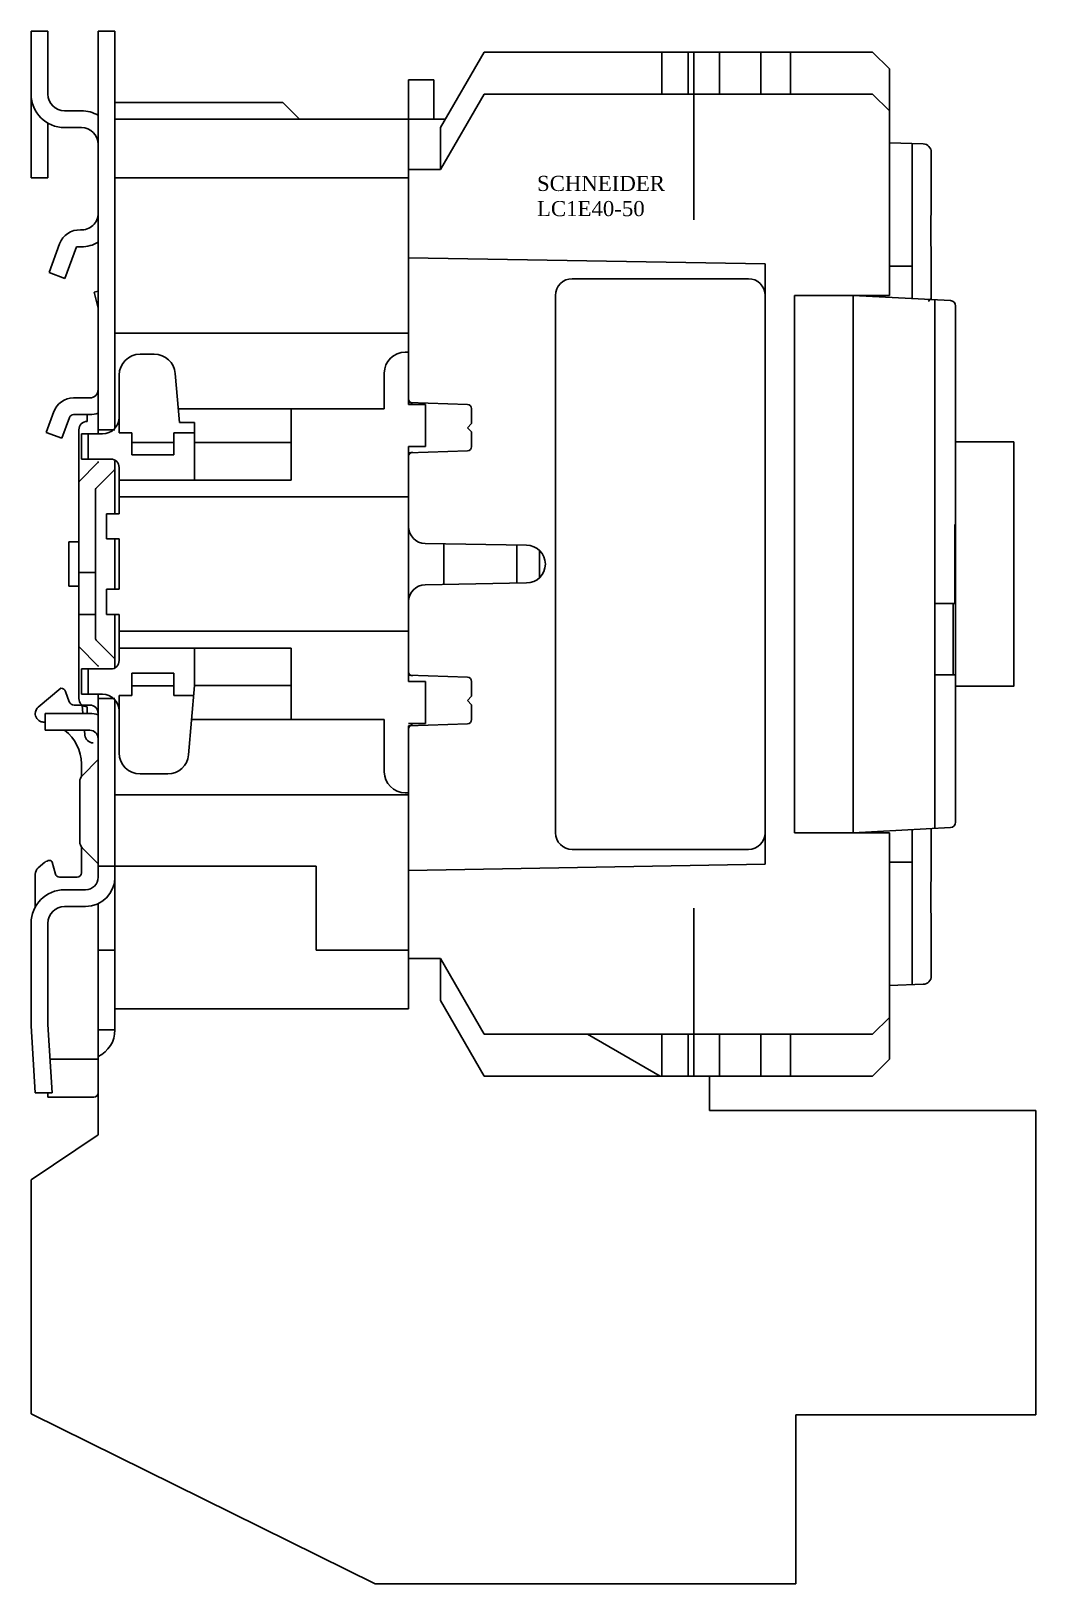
# Model space of a CAD drawing. Extents: x 0 to 120, y 0 to 185.
import ezdxf

# ---------------------------------------------------------------- set-up
doc = ezdxf.new("R2010")
doc.units = 0
doc.layers.add('1', color=3, linetype='CONTINUOUS')
doc.layers.add('ALPHA', color=255, linetype='CONTINUOUS')
doc.styles.add('arial', font='times.ttf', dxfattribs={"height": 21})

# ---------------------------------------------------------------- blocks, each defined once
blk = doc.blocks.new('WE WET 23T53 T1235R32')
at = {"color": 1, "linetype": 'ByBlock', "lineweight": -2}
for p, q in [((295081.24, 158537.79), (295081.24, 158517.79)), ((295081.24, 158415.79), (295081.24, 158435.79))]:
    blk.add_line(p, q, dxfattribs=at)
at = {"color": 0, "linetype": 'ByBlock', "lineweight": -2}
for p, q in [((295083.12, 158411.7), (295083.12, 158415.79)), ((295010.24, 158413.79), (295010.24, 158408.79)), ((295122.01, 158411.7), (295083.12, 158411.7)), ((295122.01, 158375.43), (295122.01, 158411.7)), ((295010.24, 158408.79), (295002.24, 158403.42)), ((295002.24, 158403.42), (295002.24, 158375.54)), ((295002.24, 158375.54), (295043.25, 158355.29)), ((295093.41, 158355.29), (295093.41, 158375.43)), ((295093.41, 158375.43), (295122.01, 158375.43)), ((295043.25, 158355.29), (295093.41, 158355.29))]:
    blk.add_line(p, q, dxfattribs=at)
blk.add_lwpolyline([(295112.44, 158491.34), (295119.37, 158491.34), (295119.37, 158462.24), (295112.44, 158462.24)], close=True, dxfattribs=at)
at = {"layer": 'ALPHA'}
for p, q in [((295002.24, 158540.29), (295002.24, 158522.79)), ((295004.24, 158540.29), (295002.24, 158540.29)), ((295004.24, 158540.29), (295004.24, 158532.79)), ((295010.24, 158540.29), (295010.24, 158492.29)), ((295012.24, 158540.29), (295010.24, 158540.29)), ((295012.24, 158540.29), (295012.24, 158492.97)), ((295051.04, 158528.79), (295056.24, 158537.79)), ((295056.24, 158537.79), (295102.54, 158537.79)), ((295077.44, 158537.79), (295077.44, 158532.79)), ((295080.54, 158537.79), (295080.54, 158532.79)), ((295084.29, 158537.79), (295084.29, 158532.79)), ((295089.24, 158537.79), (295089.24, 158532.79)), ((295092.74, 158537.79), (295092.74, 158532.79)), ((295102.54, 158537.79), (295104.54, 158535.79)), ((295104.54, 158535.79), (295104.54, 158508.79)), ((295047.24, 158534.49), (295047.24, 158495.79)), ((295047.24, 158534.49), (295050.24, 158534.49)), ((295050.24, 158534.49), (295050.24, 158529.79)), ((295051.04, 158523.79), (295056.24, 158532.79)), ((295056.24, 158532.79), (295102.54, 158532.79)), ((295102.54, 158532.79), (295104.54, 158530.79)), ((295008.24, 158530.79), (295006.24, 158530.79)), ((295012.24, 158531.79), (295032.24, 158531.79)), ((295032.24, 158531.79), (295034.24, 158529.79)), ((295004.24, 158529.33), (295004.24, 158522.79)), ((295008.24, 158528.79), (295006.24, 158528.79)), ((295012.24, 158529.79), (295051.62, 158529.79)), ((295051.04, 158528.79), (295051.04, 158523.79)), ((295104.54, 158526.99), (295104.54, 158508.79)), ((295104.54, 158526.99), (295108.57, 158526.85)), ((295107.27, 158526.9), (295107.27, 158508.42)), ((295109.54, 158525.85), (295109.54, 158520.99)), ((295047.24, 158523.79), (295051.04, 158523.79)), ((295004.24, 158522.79), (295002.24, 158522.79)), ((295047.24, 158522.79), (295012.24, 158522.79)), ((295109.54, 158520.98), (295109.54, 158520.99)), ((295109.54, 158520.99), (295109.54, 158520.98)), ((295109.54, 158520.95), (295109.54, 158520.98)), ((295109.54, 158520.98), (295109.54, 158520.95)), ((295109.54, 158520.9), (295109.54, 158520.95)), ((295109.54, 158520.95), (295109.54, 158520.9)), ((295109.51, 158519.23), (295109.52, 158519.46)), ((295109.52, 158519.46), (295109.51, 158519.23)), ((295109.51, 158518.99), (295109.51, 158519.23)), ((295109.51, 158519.23), (295109.51, 158518.99)), ((295109.52, 158520.06), (295109.53, 158520.23)), ((295109.53, 158520.23), (295109.52, 158520.06)), ((295109.52, 158519.88), (295109.52, 158520.06)), ((295109.52, 158520.06), (295109.52, 158519.87)), ((295109.52, 158519.68), (295109.52, 158519.88)), ((295109.52, 158519.87), (295109.52, 158519.67)), ((295109.52, 158519.46), (295109.52, 158519.68)), ((295109.52, 158519.67), (295109.52, 158519.46)), ((295109.53, 158520.75), (295109.54, 158520.84)), ((295109.54, 158520.84), (295109.53, 158520.75)), ((295109.53, 158520.65), (295109.53, 158520.75)), ((295109.53, 158520.75), (295109.53, 158520.65)), ((295109.53, 158520.53), (295109.53, 158520.65)), ((295109.53, 158520.65), (295109.53, 158520.53)), ((295109.53, 158520.39), (295109.53, 158520.53)), ((295109.53, 158520.53), (295109.53, 158520.39)), ((295109.53, 158520.23), (295109.53, 158520.39)), ((295109.53, 158520.39), (295109.53, 158520.23)), ((295109.54, 158520.84), (295109.54, 158520.9)), ((295109.54, 158520.9), (295109.54, 158520.84)), ((295109.5, 158518.2), (295109.51, 158518.48)), ((295109.51, 158518.48), (295109.5, 158518.21)), ((295109.5, 158518.21), (295109.5, 158517.94)), ((295109.5, 158517.92), (295109.5, 158518.2)), ((295109.5, 158517.94), (295109.5, 158517.66)), ((295109.5, 158517.64), (295109.5, 158517.92)), ((295109.5, 158517.66), (295109.5, 158517.37)), ((295109.5, 158517.35), (295109.5, 158517.64)), ((295109.5, 158517.37), (295109.5, 158517.08)), ((295109.5, 158517.06), (295109.5, 158517.35)), ((295109.51, 158518.74), (295109.51, 158518.99)), ((295109.51, 158518.99), (295109.51, 158518.74)), ((295109.51, 158518.48), (295109.51, 158518.74)), ((295109.51, 158518.74), (295109.51, 158518.48)), ((295109.5, 158517.08), (295109.5, 158516.79)), ((295109.5, 158516.77), (295109.5, 158517.06)), ((295109.5, 158516.79), (295109.5, 158516.49)), ((295109.5, 158516.49), (295109.5, 158516.77)), ((295109.5, 158516.49), (295109.5, 158516.2)), ((295109.5, 158516.21), (295109.5, 158516.49)), ((295109.5, 158515.92), (295109.5, 158516.21)), ((295109.5, 158516.2), (295109.5, 158515.9)), ((295109.5, 158515.63), (295109.5, 158515.92)), ((295109.5, 158515.9), (295109.5, 158515.61)), ((295109.5, 158515.34), (295109.5, 158515.63)), ((295109.5, 158515.61), (295109.5, 158515.33)), ((295005.64, 158514.95), (295004.39, 158511.52)), ((295007.64, 158514.59), (295006.27, 158510.83)), ((295008.24, 158514.59), (295007.64, 158514.59)), ((295109.5, 158515.06), (295109.5, 158515.34)), ((295109.5, 158515.33), (295109.5, 158515.04)), ((295109.5, 158514.78), (295109.5, 158515.06)), ((295109.5, 158515.04), (295109.5, 158514.77)), ((295109.51, 158514.5), (295109.5, 158514.78)), ((295109.5, 158514.77), (295109.51, 158514.5)), ((295109.51, 158514.5), (295109.51, 158514.24)), ((295109.51, 158514.24), (295109.51, 158514.5)), ((295109.51, 158514.24), (295109.51, 158513.99)), ((295109.51, 158513.99), (295109.51, 158514.24)), ((295109.51, 158513.99), (295109.51, 158513.75)), ((295109.51, 158513.75), (295109.51, 158513.99)), ((295109.51, 158513.75), (295109.52, 158513.52)), ((295109.52, 158513.52), (295109.51, 158513.75)), ((295047.24, 158513.29), (295089.74, 158512.55)), ((295089.74, 158512.55), (295089.74, 158441.03)), ((295104.54, 158512.29), (295107.27, 158512.29)), ((295109.52, 158513.52), (295109.52, 158513.31)), ((295109.52, 158513.31), (295109.52, 158513.52)), ((295109.52, 158513.31), (295109.52, 158513.11)), ((295109.52, 158513.1), (295109.52, 158513.31)), ((295109.52, 158513.11), (295109.52, 158512.92)), ((295109.52, 158512.92), (295109.52, 158513.1)), ((295109.52, 158512.92), (295109.53, 158512.75)), ((295109.53, 158512.75), (295109.52, 158512.92)), ((295109.53, 158512.75), (295109.53, 158512.59)), ((295109.53, 158512.59), (295109.53, 158512.75)), ((295109.53, 158512.59), (295109.53, 158512.46)), ((295109.53, 158512.46), (295109.53, 158512.59)), ((295109.53, 158512.46), (295109.53, 158512.33)), ((295109.53, 158512.34), (295109.53, 158512.46)), ((295109.53, 158512.23), (295109.53, 158512.34)), ((295109.53, 158512.33), (295109.53, 158512.23)), ((295109.53, 158512.23), (295109.54, 158512.14)), ((295109.54, 158512.15), (295109.53, 158512.23)), ((295109.54, 158512.08), (295109.54, 158512.15)), ((295109.54, 158512.14), (295109.54, 158512.08)), ((295109.54, 158512.08), (295109.54, 158512.03)), ((295109.54, 158512.03), (295109.54, 158512.08)), ((295109.54, 158512.03), (295109.54, 158512)), ((295109.54, 158512), (295109.54, 158512.03)), ((295109.54, 158512), (295109.54, 158511.99)), ((295109.54, 158511.99), (295109.54, 158512)), ((295109.54, 158511.99), (295109.54, 158508.6)), ((295006.27, 158510.83), (295004.39, 158511.52)), ((295066.74, 158510.79), (295087.74, 158510.79)), ((295010.24, 158509.29), (295009.77, 158509.17)), ((295009.77, 158509.17), (295010.24, 158507.29)), ((295064.74, 158508.79), (295064.74, 158444.79)), ((295093.24, 158508.79), (295093.24, 158444.79)), ((295093.24, 158508.79), (295104.54, 158508.79)), ((295100.24, 158445.29), (295100.24, 158508.79)), ((295111.82, 158508.18), (295100.24, 158508.79)), ((295100.24, 158508.79), (295100.24, 158506.39)), ((295109.94, 158508.28), (295109.94, 158445.3)), ((295112.44, 158507.54), (295112.44, 158481.49)), ((295012.24, 158504.29), (295047.24, 158504.29)), ((295015.24, 158501.79), (295016.93, 158501.79)), ((295047.24, 158502.04), (295046.84, 158502.04)), ((295012.74, 158492.44), (295012.74, 158499.29)), ((295019.93, 158493.64), (295019.42, 158499.51)), ((295044.34, 158499.54), (295044.34, 158495.29)), ((295009.24, 158496.59), (295007.29, 158496.59)), ((295019.79, 158495.29), (295044.34, 158495.29)), ((295033.24, 158486.79), (295033.24, 158495.29)), ((295047.24, 158496.05), (295054.26, 158495.81)), ((295047.24, 158495.79), (295049.24, 158495.79)), ((295049.24, 158495.79), (295049.24, 158490.79)), ((295054.74, 158495.31), (295054.74, 158493.54)), ((295004.94, 158494.95), (295004.03, 158492.46)), ((295006.82, 158494.26), (295005.91, 158491.77)), ((295009.24, 158494.59), (295007.29, 158494.59)), ((295008.94, 158494.59), (295008.94, 158493.79)), ((295019.93, 158493.64), (295021.74, 158493.64)), ((295021.74, 158486.79), (295021.74, 158493.64)), ((295054.74, 158493.54), (295054.24, 158493.04)), ((295005.91, 158491.77), (295004.03, 158492.46)), ((295007.94, 158492.79), (295007.94, 158486.62)), ((295008.24, 158492.29), (295010.74, 158492.29)), ((295008.24, 158489.29), (295008.24, 158492.29)), ((295009.04, 158489.29), (295009.04, 158492.29)), ((295010.24, 158492.79), (295012.24, 158492.79)), ((295012.74, 158492.44), (295014.24, 158492.44)), ((295014.24, 158489.79), (295014.24, 158492.44)), ((295019.24, 158492.44), (295021.74, 158492.44)), ((295019.24, 158489.79), (295019.24, 158492.44)), ((295054.24, 158493.04), (295054.74, 158492.54)), ((295054.74, 158492.54), (295054.74, 158490.77)), ((295014.24, 158491.29), (295019.24, 158491.29)), ((295014.24, 158489.79), (295019.24, 158489.79)), ((295021.74, 158491.28), (295033.24, 158491.28)), ((295047.24, 158490.79), (295047.24, 158462.79)), ((295047.24, 158490.79), (295049.24, 158490.79)), ((295047.24, 158490.03), (295054.26, 158490.27)), ((295010.18, 158488.86), (295008, 158486.68)), ((295008.24, 158489.29), (295011.74, 158489.29)), ((295012.18, 158488.03), (295010, 158485.85)), ((295012.24, 158489.03), (295012.24, 158482.79)), ((295012.74, 158482.79), (295012.74, 158488.29)), ((295007.94, 158486.54), (295007.94, 158460.79)), ((295012.74, 158486.79), (295033.24, 158486.79)), ((295009.94, 158485.71), (295009.94, 158467.87)), ((295012.74, 158484.79), (295047.24, 158484.79)), ((295011.24, 158482.79), (295012.74, 158482.79)), ((295011.24, 158479.79), (295011.24, 158482.79)), ((295112.35, 158481.49), (295112.35, 158472.09)), ((295112.35, 158481.49), (295112.44, 158481.49)), ((295007.94, 158479.44), (295006.74, 158479.44)), ((295006.74, 158479.44), (295006.74, 158474.14)), ((295011.24, 158479.79), (295012.74, 158479.79)), ((295012.24, 158479.79), (295012.24, 158473.79)), ((295012.74, 158473.79), (295012.74, 158479.79)), ((295049.2, 158479.25), (295061.29, 158479.04)), ((295051.44, 158479.21), (295051.44, 158474.37)), ((295060.14, 158479.06), (295060.14, 158474.52)), ((295062.84, 158478.42), (295062.84, 158475.16)), ((295009.94, 158475.79), (295008.04, 158475.79)), ((295007.94, 158474.14), (295006.74, 158474.14)), ((295011.24, 158470.79), (295011.24, 158473.79)), ((295012.74, 158473.79), (295011.24, 158473.79)), ((295049.2, 158474.33), (295061.29, 158474.54)), ((295112.35, 158472.09), (295109.94, 158472.09)), ((295112.14, 158463.59), (295112.14, 158472.09)), ((295009.94, 158470.79), (295008.04, 158470.79)), ((295012.74, 158470.79), (295011.24, 158470.79)), ((295012.24, 158470.79), (295012.24, 158464.42)), ((295012.74, 158465.29), (295012.74, 158470.79)), ((295010, 158467.73), (295012.18, 158465.55)), ((295047.24, 158468.79), (295012.74, 158468.79)), ((295008, 158466.9), (295010.18, 158464.72)), ((295033.24, 158466.79), (295012.74, 158466.79)), ((295021.74, 158462.31), (295021.74, 158466.79)), ((295033.24, 158458.29), (295033.24, 158466.79)), ((295008.24, 158461.29), (295008.24, 158464.29)), ((295011.74, 158464.29), (295008.24, 158464.29)), ((295009.04, 158461.29), (295009.04, 158464.29)), ((295019.24, 158463.79), (295014.24, 158463.79)), ((295014.24, 158461.14), (295014.24, 158463.79)), ((295019.24, 158461.14), (295019.24, 158463.79)), ((295005.79, 158461.99), (295003.1, 158459.73)), ((295019.24, 158462.29), (295014.24, 158462.29)), ((295021.02, 158454.07), (295021.74, 158462.31)), ((295033.24, 158462.31), (295021.74, 158462.31)), ((295047.24, 158463.55), (295054.26, 158463.31)), ((295049.24, 158462.79), (295047.24, 158462.79)), ((295049.24, 158462.79), (295049.24, 158457.79)), ((295054.74, 158462.81), (295054.74, 158461.04)), ((295109.94, 158463.59), (295112.44, 158463.59)), ((295112.44, 158463.59), (295112.44, 158446.04)), ((295006.35, 158461.6), (295006.79, 158460.39)), ((295009.24, 158459.99), (295007.36, 158459.99)), ((295010.74, 158461.29), (295008.24, 158461.29)), ((295008.43, 158458.99), (295008.34, 158459.99)), ((295010.24, 158439.49), (295010.24, 158461.29)), ((295010.24, 158460.79), (295012.24, 158460.79)), ((295012.24, 158460.61), (295012.24, 158421.29)), ((295012.74, 158454.29), (295012.74, 158461.14)), ((295014.24, 158461.14), (295012.74, 158461.14)), ((295021.64, 158461.14), (295019.24, 158461.14)), ((295054.74, 158461.04), (295054.24, 158460.54)), ((295054.24, 158460.54), (295054.74, 158460.04)), ((295054.74, 158460.04), (295054.74, 158458.27)), ((295002.74, 158458.97), (295002.74, 158458.96)), ((295003.94, 158458.99), (295003.94, 158456.99)), ((295003.94, 158458.99), (295009.24, 158458.99)), ((295008.94, 158459.79), (295008.94, 158458.99)), ((295044.34, 158458.29), (295021.39, 158458.29)), ((295044.34, 158458.29), (295044.34, 158452.04)), ((295003.94, 158456.99), (295009.24, 158456.99)), ((295008.66, 158456.4), (295008.61, 158456.99)), ((295049.24, 158457.79), (295047.24, 158457.79)), ((295047.24, 158457.53), (295054.26, 158457.77)), ((295047.24, 158457.53), (295047.24, 158423.79)), ((295008.24, 158452.99), (295008.24, 158451.49)), ((295010.24, 158453.49), (295008.33, 158451.58)), ((295008.04, 158450.88), (295008.04, 158443.71)), ((295018.53, 158451.79), (295015.24, 158451.79)), ((295012.24, 158449.29), (295047.24, 158449.29)), ((295047.24, 158449.54), (295046.84, 158449.54)), ((295100.24, 158447.19), (295100.24, 158444.79)), ((295111.82, 158445.4), (295100.24, 158444.79)), ((295107.27, 158426.69), (295107.27, 158445.16)), ((295109.54, 158441.59), (295109.54, 158445.28)), ((295093.24, 158444.79), (295104.54, 158444.79)), ((295104.54, 158444.79), (295104.54, 158417.79)), ((295104.54, 158426.59), (295104.54, 158444.79)), ((295008.24, 158443.09), (295008.24, 158439.99)), ((295008.33, 158443), (295010.24, 158441.09)), ((295066.74, 158442.79), (295087.74, 158442.79)), ((295109.53, 158441.35), (295109.54, 158441.44)), ((295109.54, 158441.44), (295109.53, 158441.35)), ((295109.54, 158441.58), (295109.54, 158441.59)), ((295109.54, 158441.59), (295109.54, 158441.58)), ((295109.54, 158441.55), (295109.54, 158441.58)), ((295109.54, 158441.58), (295109.54, 158441.55)), ((295109.54, 158441.5), (295109.54, 158441.55)), ((295109.54, 158441.55), (295109.54, 158441.5)), ((295109.54, 158441.44), (295109.54, 158441.5)), ((295109.54, 158441.5), (295109.54, 158441.44)), ((295002.74, 158439.83), (295002.74, 158435.93)), ((295003.89, 158441.26), (295003.1, 158440.59)), ((295005.14, 158439.86), (295004.76, 158441.27)), ((295036.24, 158440.79), (295010.24, 158440.79)), ((295036.24, 158440.79), (295036.24, 158430.79)), ((295047.24, 158440.29), (295089.74, 158441.03)), ((295104.54, 158441.29), (295107.27, 158441.29)), ((295109.51, 158439.83), (295109.52, 158440.06)), ((295109.52, 158440.06), (295109.51, 158439.83)), ((295109.51, 158439.59), (295109.51, 158439.83)), ((295109.51, 158439.83), (295109.51, 158439.59)), ((295109.51, 158439.34), (295109.51, 158439.59)), ((295109.51, 158439.59), (295109.51, 158439.34)), ((295109.52, 158440.66), (295109.53, 158440.83)), ((295109.53, 158440.83), (295109.52, 158440.66)), ((295109.52, 158440.47), (295109.52, 158440.66)), ((295109.52, 158440.66), (295109.52, 158440.48)), ((295109.52, 158440.48), (295109.52, 158440.28)), ((295109.52, 158440.27), (295109.52, 158440.47)), ((295109.52, 158440.28), (295109.52, 158440.06)), ((295109.52, 158440.06), (295109.52, 158440.27)), ((295109.53, 158441.25), (295109.53, 158441.35)), ((295109.53, 158441.35), (295109.53, 158441.25)), ((295109.53, 158441.13), (295109.53, 158441.25)), ((295109.53, 158441.25), (295109.53, 158441.13)), ((295109.53, 158440.99), (295109.53, 158441.13)), ((295109.53, 158441.13), (295109.53, 158440.99)), ((295109.53, 158440.83), (295109.53, 158440.99)), ((295109.53, 158440.99), (295109.53, 158440.83)), ((295007.74, 158439.49), (295005.62, 158439.49)), ((295006.24, 158437.99), (295008.74, 158437.99)), ((295109.5, 158438.81), (295109.51, 158439.08)), ((295109.51, 158439.08), (295109.5, 158438.8)), ((295109.5, 158438.54), (295109.5, 158438.81)), ((295109.5, 158438.8), (295109.5, 158438.52)), ((295109.5, 158438.26), (295109.5, 158438.54)), ((295109.5, 158438.52), (295109.5, 158438.24)), ((295109.5, 158437.97), (295109.5, 158438.26)), ((295109.5, 158438.24), (295109.5, 158437.95)), ((295109.5, 158437.68), (295109.5, 158437.97)), ((295109.5, 158437.95), (295109.5, 158437.66)), ((295109.51, 158439.08), (295109.51, 158439.34)), ((295109.51, 158439.34), (295109.51, 158439.08)), ((295006.24, 158435.99), (295008.74, 158435.99)), ((295010.24, 158436.33), (295010.24, 158413.79)), ((295109.5, 158437.39), (295109.5, 158437.68)), ((295109.5, 158437.66), (295109.5, 158437.37)), ((295109.5, 158437.09), (295109.5, 158437.39)), ((295109.5, 158437.37), (295109.5, 158437.09)), ((295109.5, 158437.09), (295109.5, 158436.81)), ((295109.5, 158436.8), (295109.5, 158437.09)), ((295109.5, 158436.81), (295109.5, 158436.52)), ((295109.5, 158436.5), (295109.5, 158436.8)), ((295109.5, 158436.52), (295109.5, 158436.23)), ((295109.5, 158436.21), (295109.5, 158436.5)), ((295109.5, 158436.23), (295109.5, 158435.94)), ((295109.5, 158435.93), (295109.5, 158436.21)), ((295109.5, 158435.94), (295109.5, 158435.66)), ((295109.5, 158435.64), (295109.5, 158435.93)), ((295109.5, 158435.66), (295109.5, 158435.38)), ((295109.5, 158435.37), (295109.5, 158435.64)), ((295109.5, 158435.38), (295109.51, 158435.1)), ((295109.51, 158435.1), (295109.5, 158435.37)), ((295109.51, 158435.1), (295109.51, 158434.84)), ((295109.51, 158434.84), (295109.51, 158435.1)), ((295109.51, 158434.84), (295109.51, 158434.59)), ((295109.51, 158434.59), (295109.51, 158434.84)), ((295109.51, 158434.59), (295109.51, 158434.35)), ((295109.51, 158434.35), (295109.51, 158434.59)), ((295109.51, 158434.35), (295109.52, 158434.12)), ((295109.52, 158434.12), (295109.51, 158434.35)), ((295109.52, 158434.12), (295109.52, 158433.91)), ((295109.52, 158433.91), (295109.52, 158434.12)), ((295002.24, 158433.99), (295002.24, 158421.79)), ((295004.24, 158433.99), (295004.24, 158421.85)), ((295109.52, 158433.91), (295109.52, 158433.7)), ((295109.52, 158433.71), (295109.52, 158433.91)), ((295109.52, 158433.52), (295109.52, 158433.71)), ((295109.52, 158433.7), (295109.52, 158433.52)), ((295109.52, 158433.52), (295109.53, 158433.35)), ((295109.53, 158433.35), (295109.52, 158433.52)), ((295109.53, 158433.35), (295109.53, 158433.19)), ((295109.53, 158433.19), (295109.53, 158433.35)), ((295109.53, 158433.19), (295109.53, 158433.06)), ((295109.53, 158433.06), (295109.53, 158433.19)), ((295109.53, 158433.06), (295109.53, 158432.94)), ((295109.53, 158432.93), (295109.53, 158433.06)), ((295109.53, 158432.94), (295109.53, 158432.83)), ((295109.53, 158432.83), (295109.53, 158432.93)), ((295109.53, 158432.83), (295109.54, 158432.75)), ((295109.54, 158432.74), (295109.53, 158432.83)), ((295109.54, 158432.75), (295109.54, 158432.68)), ((295109.54, 158432.68), (295109.54, 158432.74)), ((295109.54, 158432.68), (295109.54, 158432.63)), ((295109.54, 158432.63), (295109.54, 158432.68)), ((295109.54, 158432.63), (295109.54, 158432.6)), ((295109.54, 158432.6), (295109.54, 158432.63)), ((295109.54, 158432.6), (295109.54, 158432.59)), ((295109.54, 158432.59), (295109.54, 158432.6)), ((295109.54, 158427.73), (295109.54, 158432.59)), ((295012.24, 158430.79), (295010.24, 158430.79)), ((295047.24, 158430.79), (295036.24, 158430.79)), ((295047.24, 158429.79), (295051.04, 158429.79)), ((295051.04, 158429.79), (295056.24, 158420.79)), ((295051.04, 158429.79), (295051.04, 158424.79)), ((295104.54, 158426.59), (295108.57, 158426.73)), ((295051.04, 158424.79), (295056.24, 158415.79)), ((295012.24, 158423.79), (295047.24, 158423.79)), ((295002.24, 158421.79), (295002.74, 158413.79)), ((295004.23, 158421.92), (295004.74, 158413.79)), ((295012.24, 158421.29), (295010.24, 158421.29)), ((295102.54, 158420.79), (295104.54, 158422.79)), ((295056.24, 158420.79), (295102.54, 158420.79)), ((295077.24, 158415.79), (295068.58, 158420.79)), ((295077.44, 158420.79), (295077.44, 158415.79)), ((295080.54, 158420.79), (295080.54, 158415.79)), ((295084.29, 158420.79), (295084.29, 158415.79)), ((295089.24, 158420.79), (295089.24, 158415.79)), ((295092.74, 158420.79), (295092.74, 158415.79)), ((295004.49, 158417.79), (295010.24, 158417.79)), ((295102.54, 158415.79), (295104.54, 158417.79)), ((295056.24, 158415.79), (295102.54, 158415.79)), ((295002.74, 158413.79), (295004.74, 158413.79)), ((295004.24, 158413.79), (295004.24, 158413.29)), ((295009.74, 158413.29), (295004.24, 158413.29))]:
    blk.add_line(p, q, dxfattribs=at)
for centre, radius, start, end in [((295006.24, 158532.79), 4, 180, 269.9999), ((295006.24, 158532.79), 2, 180, 269.9999), ((295008.24, 158526.79), 4, 60, 90), ((295008.24, 158526.79), 2, 360, 89.9999), ((295108.54, 158525.85), 1, 0, 88), ((295008.24, 158518.59), 2, 266.848, 360), ((295007.99, 158514.1), 2.5, 86.849, 160.0003), ((295008.24, 158518.59), 4, 270, 300), ((295066.74, 158508.79), 2, 90, 180), ((295087.74, 158508.79), 2, 0, 90), ((295109.04, 158508.6), 0.5, 285, 0), ((295111.79, 158507.53), 0.65, 0, 87), ((295015.24, 158499.29), 2.5, 90, 180), ((295016.93, 158499.29), 2.5, 5, 89.9999), ((295046.84, 158499.54), 2.5, 90, 180), ((295009.24, 158497.59), 1, 270, 360), ((295007.29, 158494.09), 2.5, 89.9999, 160), ((295047.74, 158496.46), 0.5, 179.9999, 268), ((295054.24, 158495.31), 0.5, 360, 88), ((295007.29, 158494.09), 0.5, 89.9997, 159.9999), ((295008.94, 158492.79), 1, 90, 179.9999), ((295009.24, 158497.59), 3, 270, 289.4712), ((295010.74, 158494.29), 2, 270, 360), ((295047.74, 158489.63), 0.5, 92, 179.9996), ((295054.24, 158490.77), 0.5, 272, 359.9996), ((295010.04, 158489), 0.2, 315, 360), ((295011.74, 158488.29), 1, 360, 90), ((295012.04, 158488.17), 0.2, 314.9999, 359.9999), ((295008.14, 158486.54), 0.2, 134.9999, 180), ((295010.14, 158485.71), 0.2, 135, 180), ((295049.24, 158481.25), 2, 180, 269), ((295061.29, 158476.79), 2.25, 270, 90), ((295049.24, 158472.33), 2, 91, 180), ((295010.14, 158467.87), 0.2, 180, 225), ((295008.14, 158467.05), 0.2, 180, 225.0001), ((295012.04, 158465.41), 0.2, 0, 45.0001), ((295010.04, 158464.58), 0.2, 360, 45), ((295011.74, 158465.29), 1, 270.0001, 0), ((295047.74, 158463.96), 0.5, 179.9999, 268), ((295005.79, 158461.39), 0.6, 20.0001, 90.0001), ((295054.24, 158462.81), 0.5, 360, 88), ((295007.36, 158460.59), 0.6, 199.9998, 269.9994), ((295008.94, 158460.79), 1, 180, 269.9999), ((295009.24, 158458.99), 1, 360, 90), ((295010.74, 158459.29), 2, 0, 90), ((295003.74, 158458.97), 1, 129.5507, 281.5341), ((295003.74, 158458.96), 1, 129.9995, 180), ((295009.24, 158455.99), 3, 70.5288, 90), ((295054.24, 158458.27), 0.5, 272, 359.9996), ((295003.24, 158452.99), 5, 81.9527, 85.2198), ((295003.24, 158452.99), 5, 360, 53.1301), ((295009.65, 158456.49), 1, 185.0001, 270.0004), ((295009.24, 158455.99), 1, 360, 90), ((295047.74, 158457.13), 0.5, 92, 179.9996), ((295015.24, 158454.29), 2.5, 180, 270), ((295018.53, 158454.29), 2.5, 270.0001, 355), ((295009.04, 158450.88), 1, 135, 180), ((295046.84, 158452.04), 2.5, 180, 270), ((295111.79, 158446.05), 0.65, 273, 0), ((295009.04, 158443.71), 1, 179.9999, 225), ((295066.74, 158444.79), 2, 180, 270), ((295087.74, 158444.79), 2, 270, 0), ((295004.53, 158440.49), 1, 94.5612, 130), ((295004.47, 158441.19), 0.3, 15.0003, 94.5612), ((295003.74, 158439.83), 1, 129.9999, 179.9999), ((295005.62, 158439.99), 0.5, 195, 270), ((295007.74, 158439.99), 0.5, 270, 360), ((295006.24, 158433.99), 4, 90, 180), ((295008.74, 158439.49), 3.5, 270.0001, 0), ((295008.74, 158439.49), 1.5, 270.0001, 0), ((295006.24, 158433.99), 2, 90, 180), ((295108.54, 158427.73), 1, 272, 0), ((295008.74, 158421.29), 3.5, 295.377, 0), ((295009.74, 158413.79), 0.5, 270, 360)]:
    blk.add_arc(centre, radius, start, end, dxfattribs=at)
at = {"layer": '1', "insert": (295062.54, 158523.04), "char_height": 1.8, "attachment_point": 1, "style": 'arial'}
blk.add_mtext_dynamic_manual_height_columns('SCHNEIDER\\PLC1E40-50', width=21.4415, gutter_width=450, heights=[0], dxfattribs=at)

msp = doc.modelspace()

# ---------------------------------------------------------------- block references
msp.add_blockref('WE WET 23T53 T1235R32', (-295002.24, -158355.29))

doc.saveas('drawing.dxf')
